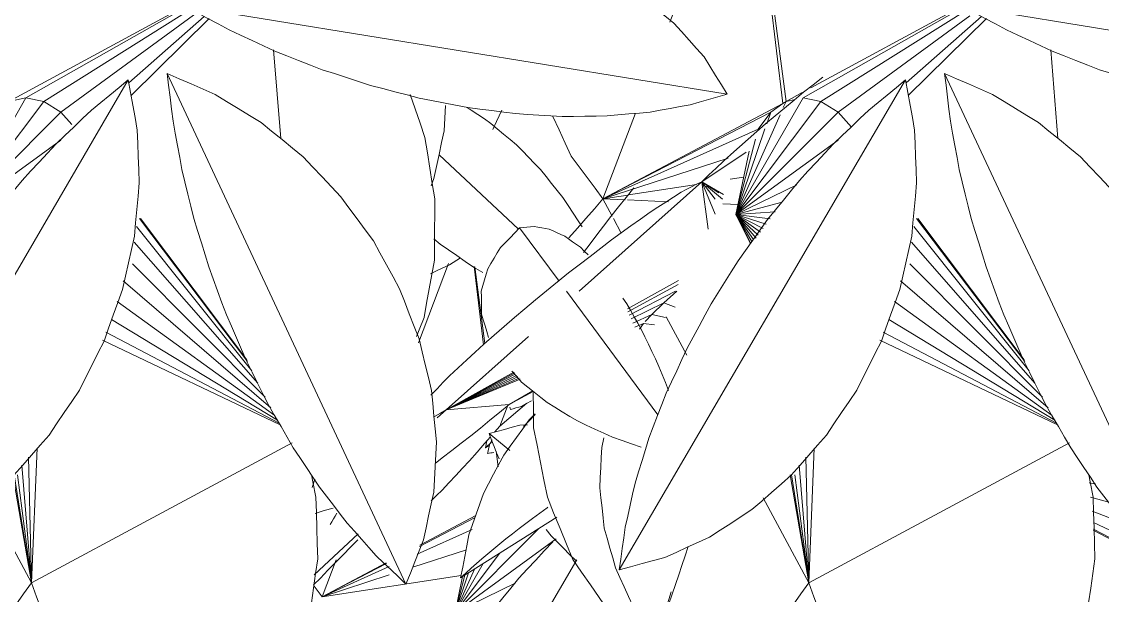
# Model space of a CAD drawing. Header units: metres. Extents: x 10.2 to 20.8, y -0.2 to 6.6.
# Drawn here: x 17.7953 to 17.9013, y 0.5739 to 0.6301 of the extents above; entities that cross this region are included whole.
import ezdxf

# ---------------------------------------------------------------- set-up
doc = ezdxf.new("R2010")
doc.units = ezdxf.units.M
doc.layers.add('Importações nas famílias', color=250, linetype='Continuous', lineweight=5)
doc.layers.add('Vegetação', color=7, linetype='Continuous', lineweight=5)

# ---------------------------------------------------------------- blocks, each defined once
blk = doc.blocks.new('Planta_pergolado_12200 - plantas pergolado_skp_Component_12-V20-Corte 3')
at = {"layer": 'Importações nas famílias'}
for p, q in [((17.8241, 0.5819), (17.82496, 0.58222)), ((17.82496, 0.58222), (17.82587, 0.58245)), ((17.824, 0.57589), (17.82831, 0.57991)), ((17.80241, 0.55581), (17.80724, 0.56031)), ((17.80771, 0.55977), (17.80713, 0.55928))]:
    blk.add_line(p, q, dxfattribs=at)
at = {"layer": 'Importações nas famílias', "flags": 128}
for points in [[(17.82827, 0.57935), (17.82756, 0.57861), (17.82684, 0.57786)], [(17.82684, 0.57786), (17.8261, 0.57711), (17.82535, 0.57635), (17.8246, 0.57559), (17.82394, 0.57492)], [(17.80311, 0.55943), (17.80339, 0.5603), (17.80366, 0.56117), (17.80394, 0.56205)], [(17.80241, 0.55581), (17.80259, 0.55671), (17.80276, 0.55762), (17.80294, 0.55852), (17.80311, 0.55943)], [(17.80713, 0.55928), (17.80664, 0.55888), (17.80615, 0.55849), (17.80566, 0.55809), (17.80517, 0.5577)], [(17.80517, 0.5577), (17.80477, 0.55741), (17.80437, 0.55712), (17.80398, 0.55682), (17.80358, 0.55653)], [(17.80358, 0.55653), (17.80329, 0.55635), (17.80299, 0.55617), (17.8027, 0.55599), (17.80241, 0.55581)]]:
    blk.add_lwpolyline(points, dxfattribs=at)
blk = doc.blocks.new('Planta_pergolado_12200 - plantas pergolado_skp_Component_12-V22-Corte 3')
at = {"layer": 'Importações nas famílias'}
for p, q in [((17.84415, 0.60991), (17.84802, 0.6047)), ((17.84874, 0.60372), (17.85772, 0.5916)), ((17.85429, 0.60303), (17.85466, 0.60248))]:
    blk.add_line(p, q, dxfattribs=at)
at = {"layer": 'Importações nas famílias', "flags": 128}
for points in [[(17.84228, 0.608), (17.84275, 0.60848), (17.84322, 0.60896), (17.84369, 0.60943), (17.84415, 0.60991)], [(17.84415, 0.60991), (17.84451, 0.60995), (17.84487, 0.60998), (17.84522, 0.61002), (17.84558, 0.61006)], [(17.84558, 0.61006), (17.84595, 0.60999), (17.84632, 0.60992), (17.84669, 0.60985), (17.84706, 0.60979)], [(17.84706, 0.60979), (17.84744, 0.60962), (17.84782, 0.60945), (17.8482, 0.60928), (17.84858, 0.6091)], [(17.84858, 0.6091), (17.84896, 0.60883), (17.84934, 0.60856), (17.84973, 0.60829), (17.85011, 0.60802)], [(17.84102, 0.60592), (17.84133, 0.60644), (17.84165, 0.60696), (17.84196, 0.60748), (17.84228, 0.608)], [(17.85011, 0.60802), (17.85049, 0.60765), (17.85088, 0.60728)], [(17.84039, 0.60372), (17.84055, 0.60427), (17.8407, 0.60482), (17.84086, 0.60537), (17.84102, 0.60592)], [(17.84042, 0.60146), (17.84041, 0.60203), (17.84041, 0.60259), (17.8404, 0.60316), (17.84039, 0.60372)], [(17.85466, 0.60248), (17.85502, 0.60184), (17.85538, 0.60121), (17.85574, 0.60057), (17.8561, 0.59994)], [(17.8411, 0.59918), (17.84093, 0.59975), (17.84076, 0.60032), (17.84059, 0.60089), (17.84042, 0.60146)], [(17.8561, 0.59994), (17.85644, 0.59923), (17.85679, 0.59852), (17.85713, 0.59781), (17.85748, 0.59709)], [(17.85748, 0.59709), (17.8578, 0.59632), (17.85812, 0.59554), (17.85845, 0.59476), (17.85877, 0.59398)], [(17.84435, 0.5948), (17.84387, 0.59534), (17.84339, 0.59587)], [(17.84684, 0.5928), (17.84622, 0.5933), (17.84559, 0.5938), (17.84497, 0.5943), (17.84435, 0.5948)], [(17.84983, 0.59099), (17.84908, 0.59144), (17.84833, 0.59189), (17.84759, 0.59235), (17.84684, 0.5928)], [(17.85325, 0.58941), (17.8524, 0.5898), (17.85154, 0.5902), (17.85069, 0.59059), (17.84983, 0.59099)], [(17.85609, 0.58842), (17.85514, 0.58875), (17.8542, 0.58908), (17.85325, 0.58941)]]:
    blk.add_lwpolyline(points, dxfattribs=at)
blk = doc.blocks.new('Planta_pergolado_12200 - plantas pergolado_skp_Component_12-V23-Corte 3')
at = {"layer": 'Importações nas famílias'}
for p, q in [((17.84418, 0.59058), (17.84491, 0.59062)), ((17.84318, 0.5881), (17.84115, 0.58975)), ((17.84726, 0.57973), (17.84675, 0.58035)), ((17.87273, 0.56399), (17.86645, 0.56912))]:
    blk.add_line(p, q, dxfattribs=at)
at = {"layer": 'Importações nas famílias', "flags": 128}
for points in [[(17.84115, 0.58975), (17.84191, 0.58996), (17.84267, 0.59016), (17.84342, 0.59037), (17.84418, 0.59058)], [(17.84213, 0.58726), (17.84188, 0.58788), (17.84164, 0.5885), (17.8414, 0.58912), (17.84115, 0.58975)], [(17.84965, 0.5773), (17.84905, 0.57791), (17.84846, 0.57852), (17.84786, 0.57912), (17.84726, 0.57973)], [(17.87023, 0.57214), (17.8706, 0.57114), (17.87098, 0.57013), (17.87135, 0.56913), (17.87172, 0.56812)], [(17.86535, 0.5669), (17.86447, 0.56735), (17.86358, 0.56779)], [(17.87172, 0.56812), (17.87197, 0.56709), (17.87223, 0.56606), (17.87248, 0.56502), (17.87273, 0.56399)], [(17.869, 0.56534), (17.86809, 0.56573), (17.86718, 0.56612), (17.86626, 0.56651), (17.86535, 0.5669)], [(17.87273, 0.56399), (17.8718, 0.56433), (17.87087, 0.56467), (17.86993, 0.565), (17.869, 0.56534)]]:
    blk.add_lwpolyline(points, dxfattribs=at)
blk = doc.blocks.new('Planta_pergolado_12200 - plantas pergolado_skp_Component_17-V24-Corte 3')
at = {"layer": 'Importações nas famílias'}
for p, q in [((17.84485, 0.59274), (17.84221, 0.59048)), ((17.84221, 0.59048), (17.84302, 0.59259)), ((17.84452, 0.59045), (17.84503, 0.59094)), ((17.84503, 0.59094), (17.84568, 0.59162)), ((17.8417, 0.5899), (17.84221, 0.59048)), ((17.84146, 0.58913), (17.84121, 0.58868))]:
    blk.add_line(p, q, dxfattribs=at)
at = {"layer": 'Importações nas famílias', "flags": 128}
for points in [[(17.85534, 0.61384), (17.8546, 0.61291), (17.85385, 0.61197), (17.85311, 0.61104), (17.85237, 0.6101)], [(17.85237, 0.6101), (17.85171, 0.60923), (17.85106, 0.60836), (17.85042, 0.60752)], [(17.83922, 0.58708), (17.83997, 0.58793), (17.84071, 0.58878), (17.84128, 0.58942)], [(17.84121, 0.58868), (17.84116, 0.58846), (17.84111, 0.58824), (17.84106, 0.58802), (17.84101, 0.5878)], [(17.84101, 0.5878), (17.84116, 0.58783), (17.84131, 0.58785), (17.84146, 0.58788), (17.84161, 0.5879)], [(17.83655, 0.58421), (17.83722, 0.58493), (17.83789, 0.58565), (17.83855, 0.58636), (17.83922, 0.58708)], [(17.83547, 0.58315), (17.83601, 0.58368), (17.83655, 0.58421)]]:
    blk.add_lwpolyline(points, dxfattribs=at)
blk = doc.blocks.new('Planta_pergolado_12200 - plantas pergolado_skp_Component_16-V25-Corte 3')
for name in ['Planta_pergolado_12200 - plantas pergolado_skp_Component_17-V24-Corte 3', 'Planta_pergolado_12200 - plantas pergolado_skp_Component_12-V22-Corte 3', 'Planta_pergolado_12200 - plantas pergolado_skp_Component_12-V23-Corte 3', 'Planta_pergolado_12200 - plantas pergolado_skp_Component_12-V20-Corte 3']:
    blk.add_blockref(name, (0, 0))
blk = doc.blocks.new('Planta_pergolado_12200 - plantas pergolado_skp_Component_12-V26-Corte 3')
at = {"layer": 'Importações nas famílias'}
for p, q in [((17.84081, 0.58834), (17.84094, 0.58904)), ((17.84081, 0.58834), (17.8414, 0.5889)), ((17.8411, 0.58852), (17.84081, 0.58834))]:
    blk.add_line(p, q, dxfattribs=at)
blk = doc.blocks.new('Planta_pergolado_12200 - plantas pergolado_skp_Component_16-V31-Corte 3')
blk.add_blockref('Planta_pergolado_12200 - plantas pergolado_skp_Component_12-V26-Corte 3', (0, 0))
blk = doc.blocks.new('Planta_pergolado_12200 - plantas pergolado_skp_Component_12-V107-Corte 3')
at = {"layer": 'Importações nas famílias'}
blk.add_line((17.82381, 0.58446), (17.82406, 0.58528), dxfattribs=at)
blk = doc.blocks.new('Planta_pergolado_12200 - plantas pergolado_skp_Component_16-V110-Corte 3')
blk.add_blockref('Planta_pergolado_12200 - plantas pergolado_skp_Component_12-V107-Corte 3', (0, 0))
blk = doc.blocks.new('Planta_pergolado_12200 - plantas pergolado_skp_Component_17-V115-Corte 3')
at = {"layer": 'Importações nas famílias'}
for p, q in [((17.90065, 0.58482), (17.90001, 0.58492)), ((17.90196, 0.58302), (17.90017, 0.58352)), ((17.90371, 0.58084), (17.90032, 0.58214)), ((17.9078, 0.57636), (17.90043, 0.58027)), ((17.90572, 0.57854), (17.90045, 0.58102)), ((17.90748, 0.57672), (17.90046, 0.58037))]:
    blk.add_line(p, q, dxfattribs=at)
blk = doc.blocks.new('Planta_pergolado_12200 - plantas pergolado_skp_Component_16-V116-Corte 3')
blk.add_blockref('Planta_pergolado_12200 - plantas pergolado_skp_Component_17-V115-Corte 3', (0, 0))
blk = doc.blocks.new('Planta_pergolado_12200 - plantas pergolado_skp_-3067411-Corte 3')
for name in ['Planta_pergolado_12200 - plantas pergolado_skp_Component_16-V110-Corte 3', 'Planta_pergolado_12200 - plantas pergolado_skp_Component_16-V116-Corte 3']:
    blk.add_blockref(name, (0, 0))
blk = doc.blocks.new('Planta_pergolado_12200 - plantas pergolado_skp_-3067423-Corte 3')
for name in ['Planta_pergolado_12200 - plantas pergolado_skp_-3067411-Corte 3', 'Planta_pergolado_12200 - plantas pergolado_skp_Component_16-V31-Corte 3', 'Planta_pergolado_12200 - plantas pergolado_skp_Component_16-V25-Corte 3']:
    blk.add_blockref(name, (0, 0))
blk = doc.blocks.new('Planta_pergolado_12200 - plantas pergolado_skp_Component_12-V155-Corte 3')
at = {"layer": 'Importações nas famílias'}
for p, q in [((17.85242, 0.58933), (17.85221, 0.58838)), ((17.85752, 0.56935), (17.85903, 0.57425))]:
    blk.add_line(p, q, dxfattribs=at)
at = {"layer": 'Importações nas famílias', "flags": 128}
for points in [[(17.85221, 0.58838), (17.85216, 0.5874), (17.85211, 0.58641), (17.85206, 0.58543), (17.85201, 0.58444)], [(17.85201, 0.58444), (17.85212, 0.58345), (17.85224, 0.58246), (17.85235, 0.58147), (17.85246, 0.58048)], [(17.85246, 0.58048), (17.85274, 0.57951), (17.85301, 0.57853), (17.85328, 0.57756), (17.85355, 0.57659)], [(17.86008, 0.57683), (17.86039, 0.57777), (17.8607, 0.57868)], [(17.8588, 0.57307), (17.85912, 0.57401), (17.85944, 0.57495), (17.85976, 0.57589), (17.86008, 0.57683)], [(17.85355, 0.57659), (17.85398, 0.57565), (17.8544, 0.57472), (17.85482, 0.57378), (17.85525, 0.57285)], [(17.85525, 0.57285), (17.85582, 0.57197), (17.85638, 0.5711), (17.85695, 0.57022), (17.85752, 0.56935)], [(17.85752, 0.56935), (17.85784, 0.57028), (17.85816, 0.57121), (17.85848, 0.57214), (17.8588, 0.57307)]]:
    blk.add_lwpolyline(points, dxfattribs=at)
blk = doc.blocks.new('Planta_pergolado_12200 - plantas pergolado_skp_Component_12-V156-Corte 3')
at = {"layer": 'Importações nas famílias'}
for p, q in [((17.84569, 0.59169), (17.8451, 0.59109)), ((17.83836, 0.5756), (17.8478, 0.58155))]:
    blk.add_line(p, q, dxfattribs=at)
at = {"layer": 'Importações nas famílias', "flags": 128}
for points in [[(17.8451, 0.59109), (17.84447, 0.59023), (17.84385, 0.58937), (17.84322, 0.58851), (17.84259, 0.58765)], [(17.84259, 0.58765), (17.84209, 0.5867), (17.8416, 0.58576), (17.8411, 0.58481), (17.8406, 0.58387)], [(17.8406, 0.58387), (17.84025, 0.58285), (17.83989, 0.58184), (17.83954, 0.58083), (17.83918, 0.57982)], [(17.84541, 0.58144), (17.84613, 0.58195), (17.84684, 0.58247), (17.84693, 0.58254)], [(17.8428, 0.57942), (17.84345, 0.57993), (17.84411, 0.58043), (17.84476, 0.58093), (17.84541, 0.58144)], [(17.83918, 0.57982), (17.83898, 0.57876), (17.83877, 0.57771), (17.83857, 0.57666), (17.83836, 0.5756)], [(17.84044, 0.57747), (17.84103, 0.57796), (17.84162, 0.57845), (17.84221, 0.57893), (17.8428, 0.57942)], [(17.83836, 0.5756), (17.83888, 0.57607), (17.8394, 0.57654), (17.83992, 0.577), (17.84044, 0.57747)]]:
    blk.add_lwpolyline(points, dxfattribs=at)
blk = doc.blocks.new('Planta_pergolado_12200 - plantas pergolado_skp_Component_17-V157-Corte 3')
at = {"layer": 'Importações nas famílias'}
for p, q in [((17.86201, 0.61445), (17.86638, 0.61734)), ((17.86201, 0.61445), (17.85, 0.60372)), ((17.86265, 0.60979), (17.86201, 0.61445)), ((17.86334, 0.61126), (17.86201, 0.61445)), ((17.86335, 0.61272), (17.86201, 0.61445)), ((17.86371, 0.61334), (17.86201, 0.61445)), ((17.86414, 0.61318), (17.86201, 0.61445)), ((17.86405, 0.61272), (17.8625, 0.61403)), ((17.85472, 0.60198), (17.85973, 0.60477)), ((17.8597, 0.60436), (17.85476, 0.60169)), ((17.85943, 0.60372), (17.85491, 0.60137)), ((17.85829, 0.60257), (17.85956, 0.60372)), ((17.85508, 0.60099), (17.85829, 0.60257)), ((17.85712, 0.60144), (17.85829, 0.60257)), ((17.85941, 0.60215), (17.85829, 0.60257)), ((17.85526, 0.60058), (17.85712, 0.60144)), ((17.85647, 0.60073), (17.85712, 0.60144)), ((17.85847, 0.60114), (17.85712, 0.60144)), ((17.85631, 0.60056), (17.85544, 0.60018)), ((17.85631, 0.60056), (17.85592, 0.59998)), ((17.85631, 0.60056), (17.85737, 0.60043)), ((17.84502, 0.59928), (17.83696, 0.59208)), ((17.83696, 0.59208), (17.84359, 0.59577)), ((17.84369, 0.59571), (17.83696, 0.59208)), ((17.84371, 0.59557), (17.83696, 0.59208)), ((17.83696, 0.59208), (17.84383, 0.59546)), ((17.83696, 0.59208), (17.84397, 0.59533)), ((17.8441, 0.5952), (17.83696, 0.59208)), ((17.84421, 0.5951), (17.83696, 0.59208)), ((17.84545, 0.59394), (17.84313, 0.5926)), ((17.84313, 0.5926), (17.84548, 0.59391)), ((17.84313, 0.5926), (17.84549, 0.59389)), ((17.83696, 0.59208), (17.83607, 0.59131)), ((17.84313, 0.5926), (17.83696, 0.59208))]:
    blk.add_line(p, q, dxfattribs=at)
at = {"layer": 'Importações nas famílias', "flags": 128}
for points in [[(17.87389, 0.62471), (17.87294, 0.62396), (17.872, 0.62322)], [(17.872, 0.62322), (17.87107, 0.62244), (17.87014, 0.62167), (17.86921, 0.6209), (17.86828, 0.62012)], [(17.86828, 0.62012), (17.86743, 0.61937), (17.86658, 0.61863), (17.86573, 0.61788), (17.86487, 0.61713)], [(17.86487, 0.61713), (17.86416, 0.61646), (17.86344, 0.61579), (17.86272, 0.61512), (17.86201, 0.61445)], [(17.86201, 0.61445), (17.8615, 0.61419), (17.861, 0.61394), (17.8605, 0.61368), (17.85999, 0.61343)], [(17.85999, 0.61343), (17.85924, 0.61294), (17.85848, 0.61245), (17.85772, 0.61196), (17.85696, 0.61147)], [(17.85696, 0.61147), (17.85601, 0.61079), (17.85507, 0.61011), (17.85412, 0.60943), (17.85317, 0.60875)], [(17.85317, 0.60875), (17.85211, 0.60794), (17.85106, 0.60713), (17.85, 0.60631), (17.84895, 0.6055)], [(17.84895, 0.6055), (17.84787, 0.60462), (17.8468, 0.60375), (17.84572, 0.60287), (17.84465, 0.60199)], [(17.84465, 0.60199), (17.84364, 0.60113), (17.84264, 0.60026), (17.84164, 0.5994), (17.84064, 0.59853)], [(17.84064, 0.59853), (17.8398, 0.59775), (17.83896, 0.59697), (17.83811, 0.59619), (17.83727, 0.59541)], [(17.83727, 0.59541), (17.83666, 0.59478), (17.83605, 0.59415), (17.83544, 0.59352)], [(17.84434, 0.59241), (17.84483, 0.59269), (17.84533, 0.59296)], [(17.8358, 0.59142), (17.83638, 0.59175), (17.83696, 0.59208)], [(17.83935, 0.58952), (17.8403, 0.59029), (17.84124, 0.59106), (17.84218, 0.59183), (17.84313, 0.5926)], [(17.84319, 0.59235), (17.84321, 0.59223), (17.84324, 0.5921)], [(17.84324, 0.5921), (17.84352, 0.59218), (17.84379, 0.59226), (17.84406, 0.59234), (17.84434, 0.59241)], [(17.83585, 0.58681), (17.83656, 0.58736), (17.83749, 0.58808), (17.83842, 0.5888), (17.83935, 0.58952)], [(17.82623, 0.58195), (17.82607, 0.58167), (17.8259, 0.58139), (17.82573, 0.58111), (17.82556, 0.58083)]]:
    blk.add_lwpolyline(points, dxfattribs=at)
blk = doc.blocks.new('Planta_pergolado_12200 - plantas pergolado_skp_Component_16-V158-Corte 3')
for name in ['Planta_pergolado_12200 - plantas pergolado_skp_Component_17-V157-Corte 3', 'Planta_pergolado_12200 - plantas pergolado_skp_Component_12-V156-Corte 3', 'Planta_pergolado_12200 - plantas pergolado_skp_Component_12-V155-Corte 3']:
    blk.add_blockref(name, (0, 0))
blk = doc.blocks.new('Planta_pergolado_12200 - plantas pergolado_skp_Component_12-V98-Corte 3')
at = {"layer": 'Importações nas famílias'}
blk.add_line((17.88392, 0.28888), (17.83077, 0.29751), dxfattribs=at)
at = {"layer": 'Importações nas famílias', "flags": 128}
for points in [[(17.84545, 0.30351), (17.84678, 0.30371), (17.84811, 0.30391), (17.84944, 0.30411), (17.85077, 0.3043)], [(17.85077, 0.3043), (17.85211, 0.30434), (17.85344, 0.30438), (17.85477, 0.30441), (17.85611, 0.30445)], [(17.85611, 0.30445), (17.85741, 0.30432), (17.85872, 0.30419), (17.86002, 0.30407), (17.86132, 0.30394)], [(17.84026, 0.30209), (17.84156, 0.30245), (17.84285, 0.3028), (17.84415, 0.30316), (17.84545, 0.30351)], [(17.86132, 0.30394), (17.86257, 0.30365), (17.86382, 0.30337), (17.86506, 0.30308), (17.86631, 0.30279)], [(17.86631, 0.30279), (17.86746, 0.30235), (17.86862, 0.30191), (17.86978, 0.30147), (17.87094, 0.30103)], [(17.83533, 0.30008), (17.83656, 0.30058), (17.8378, 0.30108), (17.83903, 0.30159), (17.84026, 0.30209)], [(17.83077, 0.29751), (17.83191, 0.29815), (17.83305, 0.29879), (17.83419, 0.29943), (17.83533, 0.30008)], [(17.87094, 0.30103), (17.87198, 0.30045), (17.87302, 0.29987), (17.87406, 0.29928), (17.8751, 0.2987)], [(17.8751, 0.2987), (17.876, 0.29799), (17.87691, 0.29728), (17.87781, 0.29656), (17.87871, 0.29585)], [(17.83507, 0.29519), (17.834, 0.29577), (17.83292, 0.29635), (17.83185, 0.29693), (17.83077, 0.29751)], [(17.87871, 0.29585), (17.87945, 0.29503), (17.88019, 0.2942), (17.88093, 0.29338), (17.88167, 0.29255)], [(17.83957, 0.29311), (17.83845, 0.29363), (17.83732, 0.29415), (17.8362, 0.29467), (17.83507, 0.29519)], [(17.84421, 0.29129), (17.84305, 0.29175), (17.84189, 0.2922), (17.84073, 0.29266), (17.83957, 0.29311)], [(17.88167, 0.29255), (17.88223, 0.29164), (17.88279, 0.29072), (17.88336, 0.2898), (17.88392, 0.28888)], [(17.84895, 0.28975), (17.84776, 0.29014), (17.84658, 0.29052), (17.8454, 0.29091), (17.84421, 0.29129)], [(17.85372, 0.28851), (17.85253, 0.28882), (17.85133, 0.28913), (17.85014, 0.28944), (17.84895, 0.28975)], [(17.85848, 0.28758), (17.85729, 0.28782), (17.8561, 0.28805), (17.85491, 0.28828), (17.85372, 0.28851)], [(17.88392, 0.28888), (17.88301, 0.28863), (17.88211, 0.28837), (17.8812, 0.28811), (17.8803, 0.28785)], [(17.86318, 0.28698), (17.86201, 0.28713), (17.86083, 0.28728), (17.85966, 0.28743), (17.85848, 0.28758)], [(17.8803, 0.28785), (17.87931, 0.28767), (17.87833, 0.2875), (17.87735, 0.28732), (17.87637, 0.28714)], [(17.86776, 0.2867), (17.86662, 0.28677), (17.86547, 0.28684), (17.86433, 0.28691), (17.86318, 0.28698)], [(17.87217, 0.28675), (17.87107, 0.28674), (17.86997, 0.28673), (17.86886, 0.28671), (17.86776, 0.2867)], [(17.87637, 0.28714), (17.87532, 0.28704), (17.87427, 0.28695), (17.87322, 0.28685), (17.87217, 0.28675)]]:
    blk.add_lwpolyline(points, dxfattribs=at)
blk = doc.blocks.new('Planta_pergolado_12200 - plantas pergolado_skp_Component_12-V99-Corte 3')
at = {"layer": 'Importações nas famílias'}
blk.add_line((17.79708, 0.24225), (17.82517, 0.29029), dxfattribs=at)
at = {"layer": 'Importações nas famílias', "flags": 128}
for points in [[(17.82157, 0.28732), (17.82247, 0.28806), (17.82337, 0.2888), (17.82427, 0.28954), (17.82517, 0.29029)], [(17.82517, 0.29029), (17.82539, 0.28905), (17.82561, 0.28782), (17.82584, 0.28659), (17.82606, 0.28536)], [(17.81809, 0.28402), (17.81896, 0.28485), (17.81983, 0.28567), (17.8207, 0.28649), (17.82157, 0.28732)], [(17.82606, 0.28536), (17.82611, 0.28407), (17.82616, 0.28278), (17.82621, 0.2815), (17.82626, 0.28021)], [(17.81477, 0.28043), (17.8156, 0.28133), (17.81643, 0.28223), (17.81726, 0.28312), (17.81809, 0.28402)], [(17.81164, 0.27659), (17.81242, 0.27755), (17.81321, 0.27851), (17.81399, 0.27947), (17.81477, 0.28043)], [(17.82626, 0.28021), (17.82614, 0.2789), (17.82602, 0.27759), (17.8259, 0.27628), (17.82578, 0.27497)], [(17.80874, 0.27254), (17.80946, 0.27355), (17.81019, 0.27456), (17.81091, 0.27558), (17.81164, 0.27659)], [(17.82578, 0.27497), (17.82549, 0.27366), (17.82519, 0.27236), (17.8249, 0.27105), (17.82461, 0.26975)], [(17.80609, 0.26832), (17.80675, 0.26937), (17.80741, 0.27043), (17.80807, 0.27148), (17.80874, 0.27254)], [(17.82461, 0.26975), (17.82416, 0.26848), (17.82371, 0.26721), (17.82325, 0.26595), (17.8228, 0.26468)], [(17.80374, 0.26399), (17.80432, 0.26507), (17.80491, 0.26615), (17.8055, 0.26724), (17.80609, 0.26832)], [(17.8228, 0.26468), (17.82219, 0.26348), (17.82159, 0.26228), (17.82098, 0.26108), (17.82038, 0.25988)], [(17.8017, 0.25958), (17.80221, 0.26068), (17.80272, 0.26178), (17.80323, 0.26288), (17.80374, 0.26399)], [(17.82038, 0.25988), (17.81964, 0.25877), (17.81889, 0.25767), (17.81815, 0.25656), (17.81741, 0.25546)], [(17.79999, 0.25516), (17.80042, 0.25626), (17.80084, 0.25737), (17.80127, 0.25847), (17.8017, 0.25958)], [(17.79865, 0.25076), (17.79898, 0.25186), (17.79932, 0.25296), (17.79966, 0.25406), (17.79999, 0.25516)], [(17.81741, 0.25546), (17.81654, 0.25447), (17.81568, 0.25349), (17.81482, 0.2525), (17.81396, 0.25152)], [(17.81396, 0.25152), (17.81299, 0.25068), (17.81203, 0.24984), (17.81107, 0.249), (17.8101, 0.24816)], [(17.79767, 0.24644), (17.79792, 0.24752), (17.79816, 0.2486), (17.7984, 0.24968), (17.79865, 0.25076)], [(17.8101, 0.24816), (17.80906, 0.24748), (17.80802, 0.24681), (17.80698, 0.24613), (17.80594, 0.24545)], [(17.79708, 0.24225), (17.79723, 0.24329), (17.79738, 0.24434), (17.79753, 0.24539), (17.79767, 0.24644)], [(17.80594, 0.24545), (17.80485, 0.24496), (17.80375, 0.24446), (17.80266, 0.24396), (17.80157, 0.24347)], [(17.80157, 0.24347), (17.80045, 0.24316), (17.79932, 0.24286), (17.7982, 0.24255), (17.79708, 0.24225)]]:
    blk.add_lwpolyline(points, dxfattribs=at)
blk = doc.blocks.new('Planta_pergolado_12200 - plantas pergolado_skp_Component_12-V100-Corte 3')
at = {"layer": 'Importações nas famílias'}
blk.add_line((17.85242, 0.24086), (17.829, 0.29093), dxfattribs=at)
at = {"layer": 'Importações nas famílias', "flags": 128}
for points in [[(17.829, 0.29093), (17.83018, 0.29041), (17.83136, 0.28989), (17.83253, 0.28937), (17.83371, 0.28886)], [(17.82957, 0.28625), (17.82943, 0.28742), (17.82928, 0.28859), (17.82914, 0.28976), (17.829, 0.29093)], [(17.83371, 0.28886), (17.83483, 0.28817), (17.83595, 0.28748), (17.83707, 0.2868), (17.8382, 0.28611)], [(17.83044, 0.28149), (17.83023, 0.28268), (17.83001, 0.28387), (17.82979, 0.28506), (17.82957, 0.28625)], [(17.8382, 0.28611), (17.83923, 0.28527), (17.84027, 0.28443), (17.8413, 0.28359), (17.84234, 0.28274)], [(17.84234, 0.28274), (17.84326, 0.28177), (17.84419, 0.28079), (17.84511, 0.27982), (17.84604, 0.27884)], [(17.83162, 0.27671), (17.83132, 0.27791), (17.83103, 0.2791), (17.83074, 0.2803), (17.83044, 0.28149)], [(17.84604, 0.27884), (17.84683, 0.27776), (17.84763, 0.27667), (17.84842, 0.27558), (17.84922, 0.2745)], [(17.83307, 0.27195), (17.83271, 0.27314), (17.83235, 0.27433), (17.83198, 0.27552), (17.83162, 0.27671)], [(17.84922, 0.2745), (17.84986, 0.27333), (17.85051, 0.27215), (17.85115, 0.27098), (17.85179, 0.26981)], [(17.8348, 0.26727), (17.83437, 0.26844), (17.83394, 0.26961), (17.83351, 0.27078), (17.83307, 0.27195)], [(17.85179, 0.26981), (17.85227, 0.26858), (17.85275, 0.26735), (17.85323, 0.26612), (17.85371, 0.26489)], [(17.83677, 0.26273), (17.83628, 0.26386), (17.83578, 0.265), (17.83529, 0.26614), (17.8348, 0.26727)], [(17.85371, 0.26489), (17.85402, 0.26363), (17.85432, 0.26237), (17.85462, 0.26111), (17.85493, 0.25985)], [(17.83897, 0.25836), (17.83842, 0.25945), (17.83787, 0.26054), (17.83732, 0.26164), (17.83677, 0.26273)], [(17.85493, 0.25985), (17.85505, 0.25859), (17.85517, 0.25733), (17.85529, 0.25607), (17.85541, 0.25481)], [(17.84137, 0.25423), (17.84077, 0.25526), (17.84017, 0.25629), (17.83957, 0.25733), (17.83897, 0.25836)], [(17.85541, 0.25481), (17.85534, 0.25358), (17.85528, 0.25235), (17.85521, 0.25111), (17.85514, 0.24988)], [(17.84394, 0.25037), (17.8433, 0.25133), (17.84266, 0.2523), (17.84201, 0.25326), (17.84137, 0.25423)], [(17.84666, 0.24683), (17.84598, 0.24771), (17.8453, 0.2486), (17.84462, 0.24948), (17.84394, 0.25037)], [(17.85514, 0.24988), (17.85489, 0.24871), (17.85464, 0.24754), (17.85439, 0.24637), (17.85414, 0.2452)], [(17.8495, 0.24364), (17.84879, 0.24444), (17.84808, 0.24524), (17.84737, 0.24603), (17.84666, 0.24683)], [(17.85414, 0.2452), (17.85371, 0.24411), (17.85328, 0.24303), (17.85285, 0.24194), (17.85242, 0.24086)], [(17.85242, 0.24086), (17.85169, 0.24155), (17.85096, 0.24225), (17.85023, 0.24295), (17.8495, 0.24364)]]:
    blk.add_lwpolyline(points, dxfattribs=at)
blk = doc.blocks.new('Planta_pergolado_12200 - plantas pergolado_skp_Component_17-V189-Corte 3')
at = {"layer": 'Importações nas famílias'}
for p, q in [((17.81136, 0.6317), (17.79404, 0.62232)), ((17.81154, 0.63162), (17.79572, 0.62268)), ((17.79746, 0.62232), (17.81189, 0.63136)), ((17.79913, 0.62127), (17.81253, 0.63105)), ((17.8058, 0.62414), (17.81321, 0.63065)), ((17.80603, 0.6229), (17.8137, 0.63046)), ((17.82071, 0.61867), (17.82002, 0.62739)), ((17.78911, 0.61122), (17.79572, 0.62268)), ((17.79572, 0.62268), (17.79404, 0.62232)), ((17.79746, 0.62232), (17.79572, 0.62268)), ((17.78911, 0.61122), (17.79746, 0.62232)), ((17.79913, 0.62127), (17.79746, 0.62232)), ((17.78911, 0.61122), (17.79913, 0.62127)), ((17.80022, 0.62006), (17.79913, 0.62127)), ((17.78911, 0.61122), (17.79915, 0.61853)), ((17.81745, 0.59682), (17.80685, 0.61083)), ((17.81738, 0.59697), (17.80696, 0.61085)), ((17.81788, 0.5959), (17.80658, 0.61005)), ((17.81846, 0.59468), (17.80635, 0.60853)), ((17.81919, 0.59333), (17.80618, 0.60641)), ((17.81975, 0.59228), (17.80526, 0.60472)), ((17.82015, 0.59154), (17.80468, 0.60269)), ((17.82041, 0.59106), (17.80411, 0.60094)), ((17.82057, 0.59076), (17.80357, 0.59968)), ((17.80324, 0.5989), (17.82066, 0.59061)), ((17.82183, 0.58886), (17.79625, 0.57511)), ((17.79597, 0.58744), (17.79625, 0.57511)), ((17.79681, 0.58833), (17.79625, 0.57511)), ((17.79625, 0.57511), (17.7953, 0.58667)), ((17.79444, 0.58572), (17.79625, 0.57511)), ((17.79458, 0.58572), (17.79625, 0.57511)), ((17.79625, 0.57511), (17.79489, 0.58572)), ((17.79179, 0.58344), (17.79625, 0.57511))]:
    blk.add_line(p, q, dxfattribs=at)
at = {"layer": 'Importações nas famílias', "flags": 128}
for points in [[(17.83485, 0.61878), (17.83438, 0.62019), (17.8339, 0.62159), (17.83342, 0.62299)], [(17.83583, 0.61276), (17.83558, 0.61427), (17.83534, 0.61577), (17.8351, 0.61728), (17.83485, 0.61878)], [(17.8358, 0.60674), (17.83581, 0.60824), (17.83581, 0.60975), (17.83582, 0.61126), (17.83583, 0.61276)], [(17.83478, 0.60113), (17.83503, 0.60253), (17.83529, 0.60393), (17.83554, 0.60534), (17.8358, 0.60674)], [(17.83403, 0.59928), (17.83429, 0.59992), (17.83478, 0.60113)], [(17.82416, 0.58352), (17.82387, 0.58501), (17.82374, 0.58572)], [(17.82434, 0.57746), (17.8243, 0.57898), (17.82425, 0.58049), (17.82421, 0.58201), (17.82416, 0.58352)], [(17.82351, 0.57174), (17.82372, 0.57317), (17.82393, 0.5746), (17.82413, 0.57603), (17.82434, 0.57746)], [(17.79318, 0.5708), (17.79395, 0.57188), (17.79472, 0.57296), (17.79548, 0.57403), (17.79625, 0.57511)], [(17.79625, 0.57511), (17.79677, 0.57374), (17.79729, 0.57237), (17.79781, 0.571), (17.79833, 0.56963)]]:
    blk.add_lwpolyline(points, dxfattribs=at)
blk = doc.blocks.new('Planta_pergolado_12200 - plantas pergolado_skp_Component_16-V190-Corte 3')
for name, p in [('Planta_pergolado_12200 - plantas pergolado_skp_Component_17-V189-Corte 3', (0, 0)), ('Planta_pergolado_12200 - plantas pergolado_skp_Component_12-V98-Corte 3', (-0.01942, 0.33414)), ('Planta_pergolado_12200 - plantas pergolado_skp_Component_12-V100-Corte 3', (-0.01942, 0.33414)), ('Planta_pergolado_12200 - plantas pergolado_skp_Component_12-V99-Corte 3', (-0.01942, 0.33414))]:
    blk.add_blockref(name, p)
blk = doc.blocks.new('Planta_pergolado_12200 - plantas pergolado_skp_Component_17-V200-Corte 3')
at = {"layer": 'Importações nas famílias'}
for p, q in [((17.86704, 0.64672), (17.86998, 0.62211)), ((17.87029, 0.62232), (17.86708, 0.64675)), ((17.8589, 0.6301), (17.86471, 0.64543)), ((17.88779, 0.63162), (17.87197, 0.62268)), ((17.88761, 0.6317), (17.87273, 0.62364)), ((17.87371, 0.62232), (17.88814, 0.63136)), ((17.87539, 0.62127), (17.88832, 0.63071)), ((17.88206, 0.62414), (17.88947, 0.63065)), ((17.88228, 0.6229), (17.88995, 0.63046)), ((17.89696, 0.61867), (17.89628, 0.62739)), ((17.86536, 0.61122), (17.87197, 0.62268)), ((17.87187, 0.62318), (17.87029, 0.62232)), ((17.87118, 0.62251), (17.87029, 0.62232)), ((17.87371, 0.62232), (17.87197, 0.62268)), ((17.86998, 0.62211), (17.85232, 0.61276)), ((17.86536, 0.61122), (17.87371, 0.62232)), ((17.86998, 0.62211), (17.86878, 0.62127)), ((17.87029, 0.62232), (17.86998, 0.62211)), ((17.87002, 0.62171), (17.87029, 0.62232)), ((17.87539, 0.62127), (17.87371, 0.62232)), ((17.86878, 0.62127), (17.85232, 0.61276)), ((17.85232, 0.61276), (17.85551, 0.62118)), ((17.86536, 0.61122), (17.87539, 0.62127)), ((17.86536, 0.61122), (17.8697, 0.621)), ((17.86878, 0.62127), (17.86754, 0.6196)), ((17.86839, 0.62013), (17.86878, 0.62127)), ((17.8767, 0.61981), (17.87539, 0.62127)), ((17.86754, 0.6196), (17.85232, 0.61276)), ((17.86536, 0.61122), (17.86822, 0.61962)), ((17.86536, 0.61122), (17.86728, 0.61861)), ((17.86536, 0.61122), (17.8754, 0.61853)), ((17.86536, 0.61122), (17.86666, 0.61743)), ((17.86461, 0.61676), (17.85232, 0.61276)), ((17.8615, 0.61418), (17.85484, 0.61315)), ((17.86613, 0.61489), (17.86482, 0.61469)), ((17.87133, 0.61413), (17.86536, 0.61122)), ((17.85481, 0.61314), (17.85232, 0.61276)), ((17.85232, 0.61276), (17.85324, 0.61106)), ((17.8545, 0.61267), (17.85232, 0.61276)), ((17.85876, 0.61249), (17.85472, 0.61266)), ((17.86559, 0.61221), (17.86409, 0.61227)), ((17.86536, 0.61122), (17.8699, 0.61245)), ((17.85336, 0.61083), (17.85412, 0.60941)), ((17.86921, 0.61149), (17.86536, 0.61122)), ((17.86709, 0.60879), (17.86536, 0.61122)), ((17.86536, 0.61122), (17.86779, 0.6095)), ((17.86804, 0.60986), (17.86536, 0.61122)), ((17.86536, 0.61122), (17.86834, 0.61028)), ((17.86872, 0.6108), (17.86536, 0.61122)), ((17.86536, 0.61122), (17.86756, 0.60919)), ((17.86536, 0.61122), (17.86736, 0.60891)), ((17.86536, 0.61122), (17.86694, 0.60858)), ((17.86536, 0.61122), (17.86682, 0.6084)), ((17.86536, 0.61122), (17.86679, 0.60835)), ((17.89371, 0.59682), (17.8831, 0.61083)), ((17.89364, 0.59697), (17.88321, 0.61085)), ((17.89414, 0.5959), (17.88284, 0.61005)), ((17.89471, 0.59468), (17.8826, 0.60853)), ((17.89544, 0.59333), (17.88243, 0.60641)), ((17.89601, 0.59228), (17.88152, 0.60472)), ((17.8964, 0.59154), (17.88093, 0.60269)), ((17.85852, 0.60119), (17.86054, 0.59744)), ((17.89667, 0.59106), (17.88037, 0.60094)), ((17.89683, 0.59076), (17.87982, 0.59968)), ((17.87949, 0.5989), (17.89691, 0.59061)), ((17.89808, 0.58886), (17.87251, 0.57511)), ((17.87222, 0.58744), (17.87251, 0.57511)), ((17.87306, 0.58833), (17.87251, 0.57511)), ((17.87251, 0.57511), (17.87156, 0.58667)), ((17.87069, 0.58572), (17.87251, 0.57511)), ((17.87083, 0.58572), (17.87251, 0.57511)), ((17.87251, 0.57511), (17.87115, 0.58572)), ((17.86804, 0.58344), (17.87251, 0.57511))]:
    blk.add_line(p, q, dxfattribs=at)
at = {"layer": 'Importações nas famílias', "flags": 128}
for points in [[(17.84742, 0.62083), (17.84802, 0.61953), (17.84862, 0.61824), (17.84922, 0.61694)], [(17.84922, 0.61694), (17.85, 0.6159), (17.85077, 0.61485), (17.85155, 0.61381), (17.85232, 0.61276)], [(17.85232, 0.61276), (17.85149, 0.6118), (17.85066, 0.61085), (17.84982, 0.60989), (17.84899, 0.60893)], [(17.84548, 0.59377), (17.8455, 0.59205), (17.84552, 0.59033)], [(17.84552, 0.59033), (17.84586, 0.58863), (17.84619, 0.58693), (17.84653, 0.58523), (17.84687, 0.58353)], [(17.90042, 0.58352), (17.90013, 0.58501), (17.89999, 0.58572)], [(17.84687, 0.58353), (17.84749, 0.58199), (17.84812, 0.58046), (17.84875, 0.57892), (17.84937, 0.57739)], [(17.90059, 0.57746), (17.90055, 0.57898), (17.90051, 0.58049), (17.90046, 0.58201), (17.90042, 0.58352)], [(17.84937, 0.57739), (17.85023, 0.57615), (17.85109, 0.57491), (17.85195, 0.57368), (17.85281, 0.57244)], [(17.89977, 0.57174), (17.89997, 0.57317), (17.90018, 0.5746), (17.90039, 0.57603), (17.90059, 0.57746)], [(17.86943, 0.5708), (17.8702, 0.57188), (17.87097, 0.57296), (17.87174, 0.57403), (17.87251, 0.57511)], [(17.87251, 0.57511), (17.87303, 0.57374), (17.87355, 0.57237), (17.87407, 0.571), (17.87459, 0.56963)]]:
    blk.add_lwpolyline(points, dxfattribs=at)
blk = doc.blocks.new('Planta_pergolado_12200 - plantas pergolado_skp_Component_16-V201-Corte 3')
for name, p in [('Planta_pergolado_12200 - plantas pergolado_skp_Component_17-V200-Corte 3', (0, 0)), ('Planta_pergolado_12200 - plantas pergolado_skp_Component_12-V98-Corte 3', (0.05684, 0.33414)), ('Planta_pergolado_12200 - plantas pergolado_skp_Component_12-V100-Corte 3', (0.05684, 0.33414)), ('Planta_pergolado_12200 - plantas pergolado_skp_Component_12-V99-Corte 3', (0.05684, 0.33414))]:
    blk.add_blockref(name, p)
blk = doc.blocks.new('Planta_pergolado_12200 - plantas pergolado_skp_-V204-Corte 3')
for name in ['Planta_pergolado_12200 - plantas pergolado_skp_Component_16-V190-Corte 3', 'Planta_pergolado_12200 - plantas pergolado_skp_Component_16-V201-Corte 3']:
    blk.add_blockref(name, (0, 0))
blk = doc.blocks.new('Planta_pergolado_12200 - plantas pergolado_skp_-3067425-Corte 3')
for name in ['Planta_pergolado_12200 - plantas pergolado_skp_-V204-Corte 3', 'Planta_pergolado_12200 - plantas pergolado_skp_Component_16-V158-Corte 3']:
    blk.add_blockref(name, (0, 0))
blk = doc.blocks.new('Planta_pergolado_12200 - plantas pergolado_skp_Component_12-V290-Corte 3')
at = {"layer": 'Importações nas famílias'}
for p, q in [((17.82638, 0.53737), (17.84977, 0.57738)), ((17.82905, 0.5495), (17.82929, 0.55028))]:
    blk.add_line(p, q, dxfattribs=at)
at = {"layer": 'Importações nas famílias', "flags": 128}
for points in [[(17.84407, 0.57556), (17.8449, 0.57646), (17.84573, 0.57735), (17.84657, 0.57825), (17.8474, 0.57915)], [(17.84094, 0.57172), (17.84172, 0.57268), (17.84251, 0.57364), (17.84329, 0.5746), (17.84407, 0.57556)], [(17.83804, 0.56767), (17.83876, 0.56868), (17.83949, 0.56969), (17.84022, 0.5707), (17.84094, 0.57172)], [(17.83539, 0.56345), (17.83605, 0.5645), (17.83672, 0.56556), (17.83738, 0.56661), (17.83804, 0.56767)], [(17.83304, 0.55911), (17.83363, 0.5602), (17.83422, 0.56128), (17.8348, 0.56237), (17.83539, 0.56345)], [(17.831, 0.55471), (17.83151, 0.55581), (17.83202, 0.55691), (17.83253, 0.55801), (17.83304, 0.55911)], [(17.82929, 0.55028), (17.82972, 0.55139), (17.83015, 0.5525), (17.83057, 0.5536), (17.831, 0.55471)], [(17.84557, 0.54929), (17.84498, 0.54862), (17.84412, 0.54763), (17.84326, 0.54665)], [(17.82795, 0.54589), (17.82829, 0.54699), (17.82848, 0.54763)], [(17.84326, 0.54665), (17.84229, 0.54581), (17.84133, 0.54497), (17.84037, 0.54413), (17.8394, 0.54329)], [(17.82698, 0.54157), (17.82722, 0.54265), (17.82746, 0.54373), (17.82771, 0.54481), (17.82795, 0.54589)], [(17.8394, 0.54329), (17.83836, 0.54261), (17.83732, 0.54193), (17.83628, 0.54126), (17.83524, 0.54058)], [(17.82638, 0.53737), (17.82653, 0.53842), (17.82668, 0.53947), (17.82683, 0.54052), (17.82698, 0.54157)], [(17.83524, 0.54058), (17.83415, 0.54009), (17.83305, 0.53959), (17.83196, 0.53909), (17.83087, 0.5386)], [(17.83087, 0.5386), (17.82975, 0.53829), (17.82863, 0.53798), (17.8275, 0.53768), (17.82638, 0.53737)]]:
    blk.add_lwpolyline(points, dxfattribs=at)
blk = doc.blocks.new('Planta_pergolado_12200 - plantas pergolado_skp_Component_12-V292-Corte 3')
at = {"layer": 'Importações nas famílias'}
blk.add_line((17.83835, 0.60698), (17.83727, 0.6063), dxfattribs=at)
at = {"layer": 'Importações nas famílias', "flags": 128}
blk.add_lwpolyline([(17.83727, 0.6063), (17.83607, 0.60573), (17.83542, 0.60542)], dxfattribs=at)
blk = doc.blocks.new('Planta_pergolado_12200 - plantas pergolado_skp_Component_17-V293-Corte 3')
at = {"layer": 'Importações nas famílias'}
for p, q in [((17.83423, 0.59865), (17.83717, 0.60642)), ((17.83969, 0.60613), (17.84061, 0.59845)), ((17.84075, 0.59857), (17.83976, 0.60609)), ((17.84186, 0.58803), (17.84205, 0.58648)), ((17.8398, 0.58152), (17.83432, 0.57868)), ((17.83986, 0.58173), (17.83436, 0.57882)), ((17.83949, 0.58036), (17.8341, 0.57794)), ((17.83783, 0.57221), (17.84603, 0.58043)), ((17.83783, 0.57221), (17.84775, 0.57943)), ((17.83895, 0.57836), (17.83366, 0.57664)), ((17.83783, 0.57221), (17.84219, 0.57801)), ((17.82479, 0.57375), (17.82616, 0.57738)), ((17.83106, 0.57707), (17.82479, 0.57375)), ((17.8311, 0.57701), (17.82479, 0.57375)), ((17.83783, 0.57221), (17.84059, 0.57701)), ((17.83136, 0.57671), (17.82479, 0.57375)), ((17.83136, 0.57589), (17.82479, 0.57375)), ((17.83841, 0.57585), (17.82479, 0.57375)), ((17.83783, 0.57221), (17.83971, 0.57645)), ((17.83783, 0.57221), (17.83915, 0.5761)), ((17.83783, 0.57221), (17.83878, 0.57586)), ((17.83783, 0.57221), (17.83856, 0.57573)), ((17.82401, 0.5748), (17.82479, 0.57375)), ((17.84379, 0.57512), (17.83783, 0.57221))]:
    blk.add_line(p, q, dxfattribs=at)
at = {"layer": 'Importações nas famílias', "flags": 128}
blk.add_lwpolyline([(17.84239, 0.62147), (17.84187, 0.62035), (17.84151, 0.61958)], dxfattribs=at)
blk = doc.blocks.new('Planta_pergolado_12200 - plantas pergolado_skp_Component_16-V294-Corte 3')
for name in ['Planta_pergolado_12200 - plantas pergolado_skp_Component_17-V293-Corte 3', 'Planta_pergolado_12200 - plantas pergolado_skp_Component_12-V292-Corte 3', 'Planta_pergolado_12200 - plantas pergolado_skp_Component_12-V290-Corte 3']:
    blk.add_blockref(name, (0, 0))
blk = doc.blocks.new('Planta_pergolado_12200 - plantas pergolado_skp_-V321-Corte 3')
blk.add_blockref('Planta_pergolado_12200 - plantas pergolado_skp_Component_16-V294-Corte 3', (0, 0))
blk = doc.blocks.new('Planta_pergolado_12200 - plantas pergolado_skp_-3067427-Corte 3')
blk.add_blockref('Planta_pergolado_12200 - plantas pergolado_skp_-V321-Corte 3', (0, 0))
blk = doc.blocks.new('Planta_pergolado_12200 - plantas pergolado_skp_-3067432-Corte 3')
for name in ['Planta_pergolado_12200 - plantas pergolado_skp_-3067425-Corte 3', 'Planta_pergolado_12200 - plantas pergolado_skp_-3067427-Corte 3', 'Planta_pergolado_12200 - plantas pergolado_skp_-3067423-Corte 3']:
    blk.add_blockref(name, (0, 0))
blk = doc.blocks.new('Planta_pergolado_12200 - plantas pergolado_skp_Component_12-V562-Corte 3')
at = {"layer": 'Importações nas famílias'}
for p, q in [((17.84405, 0.6098), (17.83626, 0.61708)), ((17.83573, 0.60886), (17.83636, 0.60833)), ((17.83963, 0.60607), (17.84053, 0.60555))]:
    blk.add_line(p, q, dxfattribs=at)
at = {"layer": 'Importações nas famílias', "flags": 128}
for points in [[(17.84134, 0.62017), (17.84069, 0.6206), (17.84004, 0.62103), (17.83939, 0.62147), (17.83902, 0.62171)], [(17.84383, 0.61807), (17.84321, 0.6186), (17.84258, 0.61912), (17.84196, 0.61964), (17.84134, 0.62017)], [(17.84619, 0.61564), (17.8456, 0.61624), (17.84501, 0.61685), (17.84442, 0.61746), (17.84383, 0.61807)], [(17.84839, 0.61289), (17.84784, 0.61357), (17.84729, 0.61426), (17.84674, 0.61495), (17.84619, 0.61564)], [(17.8503, 0.61003), (17.84991, 0.61062), (17.8494, 0.61137), (17.8489, 0.61213), (17.84839, 0.61289)], [(17.83636, 0.60833), (17.83718, 0.60776), (17.838, 0.6072), (17.83881, 0.60663), (17.83963, 0.60607)]]:
    blk.add_lwpolyline(points, dxfattribs=at)
blk = doc.blocks.new('Planta_pergolado_12200 - plantas pergolado_skp_Component_17-V563-Corte 3')
at = {"layer": 'Importações nas famílias', "flags": 128}
for points in [[(17.77164, 0.58088), (17.77124, 0.58042), (17.77083, 0.57997), (17.77043, 0.57951)], [(17.77043, 0.57951), (17.77026, 0.57923), (17.77009, 0.57895), (17.76992, 0.57867), (17.76976, 0.57839)], [(17.77135, 0.57852), (17.77189, 0.57883), (17.77243, 0.57915)], [(17.76976, 0.57839), (17.76984, 0.5783), (17.76991, 0.57822), (17.76999, 0.57814), (17.77007, 0.57805)], [(17.77007, 0.57805), (17.77039, 0.57817), (17.77071, 0.57829), (17.77103, 0.57841), (17.77135, 0.57852)]]:
    blk.add_lwpolyline(points, dxfattribs=at)
blk = doc.blocks.new('Planta_pergolado_12200 - plantas pergolado_skp_Component_16-V564-Corte 3')
for name in ['Planta_pergolado_12200 - plantas pergolado_skp_Component_12-V562-Corte 3', 'Planta_pergolado_12200 - plantas pergolado_skp_Component_17-V563-Corte 3']:
    blk.add_blockref(name, (0, 0))
blk = doc.blocks.new('Planta_pergolado_12200 - plantas pergolado_skp_-3067434-Corte 3')
blk.add_blockref('Planta_pergolado_12200 - plantas pergolado_skp_Component_16-V564-Corte 3', (0, 0))
blk = doc.blocks.new('Planta_pergolado_12200 - plantas pergolado_skp_Component_12-V594-Corte 3')
at = {"layer": 'Importações nas famílias'}
for p, q in [((17.83357, 0.3248), (17.83474, 0.32428)), ((17.84337, 0.31817), (17.84422, 0.31727)), ((17.84129, 0.30227), (17.83875, 0.30771)), ((17.85224, 0.3063), (17.85283, 0.30523)), ((17.85283, 0.30523), (17.85319, 0.30431)), ((17.85517, 0.28062), (17.85489, 0.27991))]:
    blk.add_line(p, q, dxfattribs=at)
at = {"layer": 'Importações nas famílias', "flags": 128}
for points in [[(17.83474, 0.32428), (17.83586, 0.32359), (17.83698, 0.32291), (17.83811, 0.32222), (17.83923, 0.32153)], [(17.83923, 0.32153), (17.84026, 0.32069), (17.8413, 0.31985), (17.84233, 0.31901), (17.84337, 0.31817)], [(17.85631, 0.28777), (17.85624, 0.28654), (17.85617, 0.28531)], [(17.85617, 0.28531), (17.85592, 0.28414), (17.85567, 0.28297), (17.85542, 0.28179), (17.85517, 0.28062)]]:
    blk.add_lwpolyline(points, dxfattribs=at)
blk = doc.blocks.new('Planta_pergolado_12200 - plantas pergolado_skp_Component_16-V702-Corte 3')
blk.add_blockref('Planta_pergolado_12200 - plantas pergolado_skp_Component_12-V594-Corte 3', (-0.01942, 0.33414))
blk = doc.blocks.new('Planta_pergolado_12200 - plantas pergolado_skp_-V719-Corte 3')
blk.add_blockref('Planta_pergolado_12200 - plantas pergolado_skp_Component_16-V702-Corte 3', (0, 0))
blk = doc.blocks.new('Planta_pergolado_12200 - plantas pergolado_skp_-3067436-Corte 3')
blk.add_blockref('Planta_pergolado_12200 - plantas pergolado_skp_-V719-Corte 3', (0, 0))
blk = doc.blocks.new('Planta_pergolado_12200 - plantas pergolado_skp_-3067443-Corte 3')
for name in ['Planta_pergolado_12200 - plantas pergolado_skp_-3067436-Corte 3', 'Planta_pergolado_12200 - plantas pergolado_skp_-3067434-Corte 3']:
    blk.add_blockref(name, (0, 0))
blk = doc.blocks.new('Planta_pergolado_12200 - Planta_pergolado_12200-3075656-Corte 3')
for name in ['Planta_pergolado_12200 - plantas pergolado_skp_-3067443-Corte 3', 'Planta_pergolado_12200 - plantas pergolado_skp_-3067432-Corte 3']:
    blk.add_blockref(name, (0, 0))

msp = doc.modelspace()

# ---------------------------------------------------------------- block references
at = {"layer": 'Vegetação', "color": 250}
msp.add_blockref('Planta_pergolado_12200 - Planta_pergolado_12200-3075656-Corte 3', (0, 0), dxfattribs=at)

doc.saveas('drawing.dxf')
